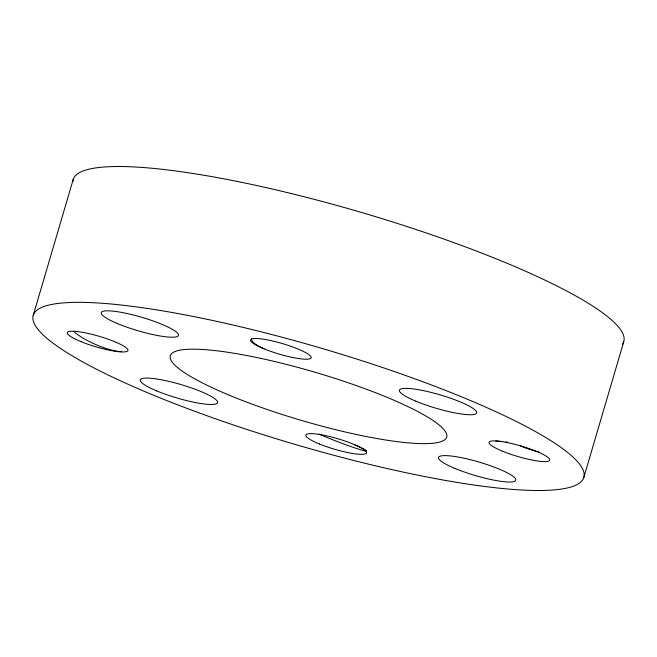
<?xml version="1.0" encoding="UTF-8"?>
<svg xmlns="http://www.w3.org/2000/svg" width="657" height="657" viewBox="0 0 657 657"><rect width="100%" height="100%" fill="white"/><g stroke="black" fill="none" stroke-linecap="round" stroke-linejoin="round"><path stroke-width="0.99" d="M33.31 315.056L73.288 179.221M583.712 477.779A286.978 49.833 16.4 0 0 184.757 314.826A286.978 49.833 16.4 0 0 157.064 396.647A286.978 49.833 16.4 0 0 583.712 477.779L623.69 341.944M72.845 181.537A286.978 49.833 16.4 0 1 364.479 213.344A286.978 49.833 16.4 0 1 622.631 344.079M121.216 351.692A31.273 7.884 23.4 0 1 73.699 331.374M366.368 451.047A31.273 1.741 21.1 0 1 320.567 434.77A31.273 9.009 11.5 0 1 319.121 434.113M354.295 444.682A31.273 1.741 21.1 0 1 360.792 447.581M361.835 448.082A31.273 1.741 21.1 0 1 364.38 449.363M365.013 449.725A31.273 1.741 21.1 0 1 365.547 450.037M365.965 450.316A31.273 1.741 21.1 0 1 366.278 450.546M538.732 451.926A31.273 7.884 23.4 0 1 519.703 445.586M495.813 441.11A31.273 2.866 9.6 0 1 502.679 441.627M505.956 441.98A31.273 2.866 9.6 0 1 507.68 442.186M262.743 348.12A31.273 9.009 11.5 0 1 251.508 338.421M229.474 395.292A144.064 25.015 16.4 0 0 446.407 437.866A144.064 25.015 16.4 0 0 249.66 356.086A144.064 25.015 16.4 0 0 229.474 395.292M454.94 468.441A40.258 6.989 16.4 0 0 515.704 480.439A40.258 6.989 16.4 0 0 460.927 457.584A40.258 6.989 16.4 0 0 454.94 468.441M156.711 390.899A40.258 6.989 16.4 0 0 217.475 402.897A40.258 6.989 16.4 0 0 162.698 380.042A40.258 6.989 16.4 0 0 156.711 390.899M117.587 323.63A40.258 6.989 16.4 0 0 178.351 335.628A40.258 6.989 16.4 0 0 123.565 312.781A40.258 6.989 16.4 0 0 117.587 323.63M415.815 401.172A40.258 6.989 16.4 0 0 476.58 413.171A40.258 6.989 16.4 0 0 421.794 390.324A40.258 6.989 16.4 0 0 415.815 401.172M264.155 348.875A31.635 5.494 16.4 0 0 311.18 357.819A31.635 5.494 16.4 0 0 267.202 339.858A31.635 5.494 16.4 0 0 264.155 348.875M80.942 341.615A31.635 5.494 16.4 0 0 127.967 350.551A31.635 5.494 16.4 0 0 83.989 332.59A31.635 5.494 16.4 0 0 80.942 341.615M319.483 444.009A31.635 5.494 16.4 0 0 366.507 452.944A31.635 5.494 16.4 0 0 322.538 434.991A31.635 5.494 16.4 0 0 319.483 444.009M502.695 451.269A31.635 5.494 16.4 0 0 549.72 460.212A31.635 5.494 16.4 0 0 505.75 442.251A31.635 5.494 16.4 0 0 502.695 451.269"/></g></svg>
